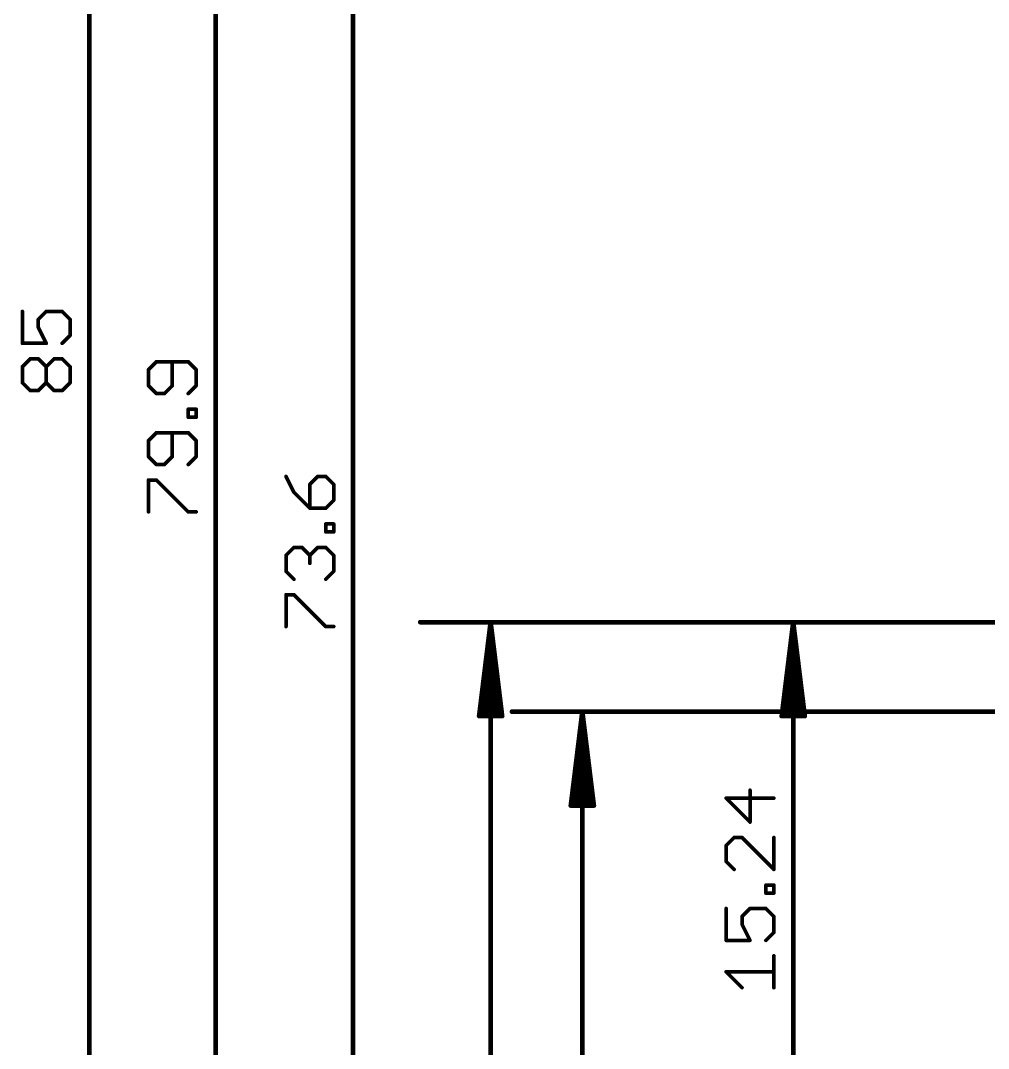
# Model space of a CAD drawing. Extents: x -31 to 85, y -21 to 97.
# Drawn here: x -30.8 to -3.99, y 23.19 to 51.64 of the extents above; entities that cross this region are included whole.
import ezdxf

# ---------------------------------------------------------------- set-up
doc = ezdxf.new("R2010")
doc.units = 0
doc.layers.add('47', color=253, linetype='CONTINUOUS')

msp = doc.modelspace()

# ---------------------------------------------------------------- linework, layer by layer
at = {"layer": '47'}
for points, const_width in [([(-28.8925, 0), (-28.8925, 84.963)], 0.13), ([(-25.4, 0), (-25.4, 79.9465)], 0.13), ([(-21.59, 0), (-21.59, 73.5965)], 0.13), ([(-30.7508, 43.5897), (-30.7508, 42.7084)], 0.1016), ([(-30.3102, 43.3694), (-30.0899, 43.5897)], 0.1016), ([(-30.0899, 43.5897), (-29.6492, 43.5897)], 0.1016), ([(-29.6492, 43.5897), (-29.4289, 43.3694)], 0.1016), ([(-30.3102, 43.1491), (-30.3102, 43.3694)], 0.1016), ([(-29.4289, 43.3694), (-29.4289, 42.9288)], 0.1016), ([(-30.0899, 42.7084), (-30.3102, 43.1491)], 0.1016), ([(-29.4289, 42.9288), (-29.6492, 42.7084)], 0.1016), ([(-30.7508, 42.7084), (-30.0899, 42.7084)], 0.1016), ([(-30.7508, 42.0597), (-30.5305, 42.28)], 0.1016), ([(-30.5305, 42.28), (-30.3102, 42.28)], 0.1016), ([(-30.3102, 42.28), (-30.0899, 42.0597)], 0.1016), ([(-30.0899, 42.0597), (-29.8695, 42.28)], 0.1016), ([(-29.8695, 42.28), (-29.6492, 42.28)], 0.1016), ([(-29.6492, 42.28), (-29.4289, 42.0597)], 0.1016), ([(-27.038, 42.1981), (-27.2583, 41.9778)], 0.1016), ([(-26.1567, 42.1981), (-27.038, 42.1981)], 0.1016), ([(-26.5974, 41.5371), (-26.5974, 42.1981)], 0.1016), ([(-25.9364, 41.9778), (-26.1567, 42.1981)], 0.1016), ([(-30.7508, 41.619), (-30.7508, 42.0597)], 0.1016), ([(-30.0899, 41.619), (-30.0899, 42.0597)], 0.1016), ([(-29.4289, 42.0597), (-29.4289, 41.619)], 0.1016), ([(-27.2583, 41.9778), (-27.2583, 41.5371)], 0.1016), ([(-25.9364, 41.5371), (-25.9364, 41.9778)], 0.1016), ([(-30.5305, 41.3987), (-30.7508, 41.619)], 0.1016), ([(-30.0899, 41.619), (-30.3102, 41.3987)], 0.1016), ([(-29.8695, 41.3987), (-30.0899, 41.619)], 0.1016), ([(-29.4289, 41.619), (-29.6492, 41.3987)], 0.1016), ([(-27.2583, 41.5371), (-27.038, 41.3168)], 0.1016), ([(-26.8177, 41.3168), (-26.5974, 41.5371)], 0.1016), ([(-26.1567, 41.3168), (-25.9364, 41.5371)], 0.1016), ([(-30.3102, 41.3987), (-30.5305, 41.3987)], 0.1016), ([(-29.6492, 41.3987), (-29.8695, 41.3987)], 0.1016), ([(-27.038, 41.3168), (-26.8177, 41.3168)], 0.1016), ([(-26.1567, 40.662), (-26.1567, 40.8823)], 0.1016), ([(-26.1567, 40.8823), (-25.9364, 40.8823)], 0.1016), ([(-25.9364, 40.662), (-26.1567, 40.662)], 0.1016), ([(-25.9364, 40.8823), (-25.9364, 40.662)], 0.1016), ([(-27.038, 40.2335), (-27.2583, 40.0132)], 0.1016), ([(-26.1567, 40.2335), (-27.038, 40.2335)], 0.1016), ([(-26.5974, 39.5725), (-26.5974, 40.2335)], 0.1016), ([(-25.9364, 40.0132), (-26.1567, 40.2335)], 0.1016), ([(-27.2583, 40.0132), (-27.2583, 39.5725)], 0.1016), ([(-25.9364, 39.5725), (-25.9364, 40.0132)], 0.1016), ([(-27.2583, 39.5725), (-27.038, 39.3522)], 0.1016), ([(-26.8177, 39.3522), (-26.5974, 39.5725)], 0.1016), ([(-26.1567, 39.3522), (-25.9364, 39.5725)], 0.1016), ([(-27.038, 39.3522), (-26.8177, 39.3522)], 0.1016), ([(-23.4483, 39.0231), (-23.228, 38.5825)], 0.1016), ([(-22.567, 39.0231), (-22.7874, 38.8028)], 0.1016), ([(-22.3467, 39.0231), (-22.567, 39.0231)], 0.1016), ([(-22.1264, 38.8028), (-22.3467, 39.0231)], 0.1016), ([(-27.2583, 38.0425), (-27.2583, 38.9238)], 0.1016), ([(-27.2583, 38.9238), (-27.038, 38.9238)], 0.1016), ([(-27.038, 38.9238), (-26.1567, 38.0425)], 0.1016), ([(-22.7874, 38.8028), (-22.7874, 38.1418)], 0.1016), ([(-22.1264, 38.3621), (-22.1264, 38.8028)], 0.1016), ([(-23.228, 38.5825), (-22.7874, 38.1418)], 0.1016), ([(-22.3467, 38.1418), (-22.1264, 38.3621)], 0.1016), ([(-22.7874, 38.1418), (-22.3467, 38.1418)], 0.1016), ([(-26.1567, 38.0425), (-25.9364, 38.0425)], 0.1016), ([(-22.3467, 37.487), (-22.3467, 37.7073)], 0.1016), ([(-22.3467, 37.7073), (-22.1264, 37.7073)], 0.1016), ([(-22.1264, 37.7073), (-22.1264, 37.487)], 0.1016), ([(-22.1264, 37.487), (-22.3467, 37.487)], 0.1016), ([(-23.4483, 36.8382), (-23.228, 37.0585)], 0.1016), ([(-23.228, 37.0585), (-23.0077, 37.0585)], 0.1016), ([(-23.0077, 37.0585), (-22.7874, 36.8382)], 0.1016), ([(-22.7874, 36.8382), (-22.567, 37.0585)], 0.1016), ([(-22.567, 37.0585), (-22.3467, 37.0585)], 0.1016), ([(-22.3467, 37.0585), (-22.1264, 36.8382)], 0.1016), ([(-23.4483, 36.3976), (-23.4483, 36.8382)], 0.1016), ([(-22.7874, 36.8382), (-22.7874, 36.6179)], 0.1016), ([(-22.1264, 36.8382), (-22.1264, 36.3976)], 0.1016), ([(-23.228, 36.1772), (-23.4483, 36.3976)], 0.1016), ([(-22.1264, 36.3976), (-22.3467, 36.1772)], 0.1016), ([(-23.4483, 34.8675), (-23.4483, 35.7488)], 0.1016), ([(-23.4483, 35.7488), (-23.228, 35.7488)], 0.1016), ([(-23.228, 35.7488), (-22.3467, 34.8675)], 0.1016), ([(25.2095, 34.9885), (-19.73, 34.9885)], 0.13), ([(-17.78, 34.9885), (-18.0992, 32.3885)], 0.13), ([(-17.78, 34.9885), (-18.04, 32.3885)], 0.13), ([(-17.78, 34.9885), (-17.91, 32.3885)], 0.13), ([(-17.78, 0), (-17.78, 34.9885)], 0.13), ([(-17.4608, 32.3885), (-17.78, 34.9885)], 0.13), ([(-17.65, 32.3885), (-17.78, 34.9885)], 0.13), ([(-17.52, 32.3885), (-17.78, 34.9885)], 0.13), ([(25.2095, 34.9885), (-11.348, 34.9885)], 0.13), ([(-9.398, 34.9885), (-9.7172, 32.3885)], 0.13), ([(-9.398, 34.9885), (-9.658, 32.3885)], 0.13), ([(-9.398, 34.9885), (-9.528, 32.3885)], 0.13), ([(-9.398, 19.7485), (-9.398, 34.9885)], 0.13), ([(-9.0788, 32.3885), (-9.398, 34.9885)], 0.13), ([(-9.268, 32.3885), (-9.398, 34.9885)], 0.13), ([(-9.138, 32.3885), (-9.398, 34.9885)], 0.13), ([(-22.3467, 34.8675), (-22.1264, 34.8675)], 0.1016), ([(-18.0992, 32.3885), (-17.4608, 32.3885)], 0.13), ([(6.1595, 32.512), (-17.19, 32.512)], 0.13), ([(-15.24, 32.512), (-15.5592, 29.912)], 0.13), ([(-15.24, 32.512), (-15.5, 29.912)], 0.13), ([(-15.24, 32.512), (-15.37, 29.912)], 0.13), ([(-15.24, 0), (-15.24, 32.512)], 0.13), ([(-14.9208, 29.912), (-15.24, 32.512)], 0.13), ([(-15.11, 29.912), (-15.24, 32.512)], 0.13), ([(-14.98, 29.912), (-15.24, 32.512)], 0.13), ([(-9.7172, 32.3885), (-9.0788, 32.3885)], 0.13), ([(-9.9344, 30.116), (-11.2563, 30.116)], 0.1016), ([(-11.2563, 30.116), (-10.5954, 29.455)], 0.1016), ([(-10.5954, 29.455), (-10.5954, 30.3363)], 0.1016), ([(-15.5592, 29.912), (-14.9208, 29.912)], 0.13), ([(-11.036, 29.0266), (-11.2563, 28.8062)], 0.1016), ([(-10.8157, 29.0266), (-11.036, 29.0266)], 0.1016), ([(-9.9344, 28.1453), (-10.8157, 29.0266)], 0.1016), ([(-9.9344, 29.0266), (-9.9344, 28.1453)], 0.1016), ([(-11.2563, 28.8062), (-11.2563, 28.3656)], 0.1016), ([(-11.2563, 28.3656), (-11.036, 28.1453)], 0.1016), ([(-10.1547, 27.4904), (-10.1547, 27.7107)], 0.1016), ([(-10.1547, 27.7107), (-9.9344, 27.7107)], 0.1016), ([(-9.9344, 27.7107), (-9.9344, 27.4904)], 0.1016), ([(-9.9344, 27.4904), (-10.1547, 27.4904)], 0.1016), ([(-11.2563, 27.062), (-11.2563, 26.1807)], 0.1016), ([(-10.8157, 26.8417), (-10.5954, 27.062)], 0.1016), ([(-10.5954, 27.062), (-10.1547, 27.062)], 0.1016), ([(-10.1547, 27.062), (-9.9344, 26.8417)], 0.1016), ([(-10.8157, 26.6213), (-10.8157, 26.8417)], 0.1016), ([(-9.9344, 26.8417), (-9.9344, 26.401)], 0.1016), ([(-10.5954, 26.1807), (-10.8157, 26.6213)], 0.1016), ([(-11.2563, 26.1807), (-10.5954, 26.1807)], 0.1016), ([(-9.9344, 26.401), (-10.1547, 26.1807)], 0.1016), ([(-9.9344, 24.871), (-9.9344, 25.7523)], 0.1016), ([(-10.8157, 24.871), (-11.2563, 25.3116)], 0.1016), ([(-11.2563, 25.3116), (-9.9344, 25.3116)], 0.1016)]:
    msp.add_lwpolyline(points, dxfattribs=dict(at, const_width=const_width))
for points, const_width in [([(-30.7254, 43.5897, 1), (-30.7762, 43.5897)], 0.0508), ([(-30.0899, 43.6151, 1), (-30.0899, 43.5643)], 0.0508), ([(-30.0719, 43.5718, 1), (-30.1078, 43.6077)], 0.0508), ([(-29.6313, 43.6077, 1), (-29.6672, 43.5718)], 0.0508), ([(-29.6492, 43.5643, 1), (-29.6492, 43.6151)], 0.0508), ([(-30.2848, 43.3694, 1), (-30.3356, 43.3694)], 0.0508), ([(-30.3281, 43.3874, 1), (-30.2922, 43.3514)], 0.0508), ([(-29.4035, 43.3694, 1), (-29.4543, 43.3694)], 0.0508), ([(-29.4469, 43.3514, 1), (-29.4109, 43.3874)], 0.0508), ([(-30.2875, 43.1604, 1), (-30.3329, 43.1377)], 0.0508), ([(-30.3356, 43.1491, 1), (-30.2848, 43.1491)], 0.0508), ([(-29.4109, 42.9108, 1), (-29.4469, 42.9467)], 0.0508), ([(-30.7508, 42.7338, 1), (-30.7508, 42.683)], 0.0508), ([(-30.7762, 42.7084, 1), (-30.7254, 42.7084)], 0.0508), ([(-30.1126, 42.6971, 1), (-30.0671, 42.7198)], 0.0508), ([(-30.0899, 42.683, 1), (-30.0899, 42.7338)], 0.0508), ([(-29.6672, 42.7264, 1), (-29.6313, 42.6905)], 0.0508), ([(-29.4543, 42.9288, 1), (-29.4035, 42.9288)], 0.0508), ([(-30.5305, 42.3054, 1), (-30.5305, 42.2546)], 0.0508), ([(-30.5125, 42.262, 1), (-30.5485, 42.298)], 0.0508), ([(-30.2922, 42.298, 1), (-30.3281, 42.262)], 0.0508), ([(-30.3102, 42.2546, 1), (-30.3102, 42.3054)], 0.0508), ([(-29.8695, 42.3054, 1), (-29.8695, 42.2546)], 0.0508), ([(-29.8516, 42.262, 1), (-29.8875, 42.298)], 0.0508), ([(-29.6313, 42.298, 1), (-29.6672, 42.262)], 0.0508), ([(-29.6492, 42.2546, 1), (-29.6492, 42.3054)], 0.0508), ([(-27.038, 42.2235, 1), (-27.038, 42.1727)], 0.0508), ([(-27.02, 42.1801, 1), (-27.056, 42.2161)], 0.0508), ([(-26.572, 42.1981, 1), (-26.6228, 42.1981)], 0.0508), ([(-26.1388, 42.2161, 1), (-26.1747, 42.1801)], 0.0508), ([(-26.1567, 42.1727, 1), (-26.1567, 42.2235)], 0.0508), ([(-30.7254, 42.0597, 1), (-30.7762, 42.0597)], 0.0508), ([(-30.7688, 42.0776, 1), (-30.7329, 42.0417)], 0.0508), ([(-30.0645, 42.0597, 1), (-30.1153, 42.0597)], 0.0508), ([(-30.1078, 42.0776, 1), (-30.0719, 42.0417)], 0.0508), ([(-30.1078, 42.0417, 1), (-30.0719, 42.0776)], 0.0508), ([(-29.4035, 42.0597, 1), (-29.4543, 42.0597)], 0.0508), ([(-29.4469, 42.0417, 1), (-29.4109, 42.0776)], 0.0508), ([(-27.2329, 41.9778, 1), (-27.2837, 41.9778)], 0.0508), ([(-27.2763, 41.9957, 1), (-27.2404, 41.9598)], 0.0508), ([(-25.911, 41.9778, 1), (-25.9618, 41.9778)], 0.0508), ([(-25.9544, 41.9598, 1), (-25.9184, 41.9957)], 0.0508), ([(-30.7329, 41.637, 1), (-30.7688, 41.6011)], 0.0508), ([(-30.7762, 41.619, 1), (-30.7254, 41.619)], 0.0508), ([(-30.1153, 41.619, 1), (-30.0645, 41.619)], 0.0508), ([(-30.0719, 41.637, 1), (-30.1078, 41.6011)], 0.0508), ([(-30.0719, 41.6011, 1), (-30.1078, 41.637)], 0.0508), ([(-29.4543, 41.619, 1), (-29.4035, 41.619)], 0.0508), ([(-29.4109, 41.6011, 1), (-29.4469, 41.637)], 0.0508), ([(-27.2404, 41.5551, 1), (-27.2763, 41.5192)], 0.0508), ([(-27.2837, 41.5371, 1), (-27.2329, 41.5371)], 0.0508), ([(-26.6228, 41.5371, 1), (-26.572, 41.5371)], 0.0508), ([(-26.5794, 41.5192, 1), (-26.6153, 41.5551)], 0.0508), ([(-25.9618, 41.5371, 1), (-25.911, 41.5371)], 0.0508), ([(-25.9184, 41.5192, 1), (-25.9544, 41.5551)], 0.0508), ([(-30.5305, 41.4241, 1), (-30.5305, 41.3733)], 0.0508), ([(-30.5485, 41.3808, 1), (-30.5125, 41.4167)], 0.0508), ([(-30.3281, 41.4167, 1), (-30.2922, 41.3808)], 0.0508), ([(-30.3102, 41.3733, 1), (-30.3102, 41.4241)], 0.0508), ([(-29.8695, 41.4241, 1), (-29.8695, 41.3733)], 0.0508), ([(-29.8875, 41.3808, 1), (-29.8516, 41.4167)], 0.0508), ([(-29.6672, 41.4167, 1), (-29.6313, 41.3808)], 0.0508), ([(-29.6492, 41.3733, 1), (-29.6492, 41.4241)], 0.0508), ([(-27.038, 41.3422, 1), (-27.038, 41.2914)], 0.0508), ([(-27.056, 41.2989, 1), (-27.02, 41.3348)], 0.0508), ([(-26.8356, 41.3348, 1), (-26.7997, 41.2989)], 0.0508), ([(-26.8177, 41.2914, 1), (-26.8177, 41.3422)], 0.0508), ([(-26.1747, 41.3348, 1), (-26.1388, 41.2989)], 0.0508), ([(-26.1313, 40.8823, 1), (-26.1821, 40.8823)], 0.0508), ([(-26.1567, 40.9077, 1), (-26.1567, 40.8569)], 0.0508), ([(-26.1567, 40.6874, 1), (-26.1567, 40.6366)], 0.0508), ([(-25.911, 40.8823, 1), (-25.9618, 40.8823)], 0.0508), ([(-25.9364, 40.8569, 1), (-25.9364, 40.9077)], 0.0508), ([(-25.9364, 40.6366, 1), (-25.9364, 40.6874)], 0.0508), ([(-26.1821, 40.662, 1), (-26.1313, 40.662)], 0.0508), ([(-25.9618, 40.662, 1), (-25.911, 40.662)], 0.0508), ([(-27.038, 40.2589, 1), (-27.038, 40.2081)], 0.0508), ([(-27.02, 40.2156, 1), (-27.056, 40.2515)], 0.0508), ([(-26.572, 40.2335, 1), (-26.6228, 40.2335)], 0.0508), ([(-26.1388, 40.2515, 1), (-26.1747, 40.2156)], 0.0508), ([(-26.1567, 40.2081, 1), (-26.1567, 40.2589)], 0.0508), ([(-27.2763, 40.0312, 1), (-27.2404, 39.9952)], 0.0508), ([(-27.2329, 40.0132, 1), (-27.2837, 40.0132)], 0.0508), ([(-25.911, 40.0132, 1), (-25.9618, 40.0132)], 0.0508), ([(-25.9544, 39.9952, 1), (-25.9184, 40.0312)], 0.0508), ([(-27.2404, 39.5905, 1), (-27.2763, 39.5546)], 0.0508), ([(-27.2837, 39.5725, 1), (-27.2329, 39.5725)], 0.0508), ([(-26.6228, 39.5725, 1), (-26.572, 39.5725)], 0.0508), ([(-26.5794, 39.5546, 1), (-26.6153, 39.5905)], 0.0508), ([(-25.9618, 39.5725, 1), (-25.911, 39.5725)], 0.0508), ([(-25.9184, 39.5546, 1), (-25.9544, 39.5905)], 0.0508), ([(-27.038, 39.3776, 1), (-27.038, 39.3268)], 0.0508), ([(-27.056, 39.3343, 1), (-27.02, 39.3702)], 0.0508), ([(-26.8356, 39.3702, 1), (-26.7997, 39.3343)], 0.0508), ([(-26.8177, 39.3268, 1), (-26.8177, 39.3776)], 0.0508), ([(-26.1747, 39.3702, 1), (-26.1388, 39.3343)], 0.0508), ([(-23.4256, 39.0345, 1), (-23.471, 39.0117)], 0.0508), ([(-22.567, 39.0485, 1), (-22.567, 38.9977)], 0.0508), ([(-22.5491, 39.0051, 1), (-22.585, 39.0411)], 0.0508), ([(-22.3288, 39.0411, 1), (-22.3647, 39.0051)], 0.0508), ([(-22.3467, 38.9977, 1), (-22.3467, 39.0485)], 0.0508), ([(-27.2329, 38.9238, 1), (-27.2837, 38.9238)], 0.0508), ([(-27.2583, 38.9492, 1), (-27.2583, 38.8984)], 0.0508), ([(-27.02, 38.9418, 1), (-27.056, 38.9058)], 0.0508), ([(-27.038, 38.8984, 1), (-27.038, 38.9492)], 0.0508), ([(-22.762, 38.8028, 1), (-22.8128, 38.8028)], 0.0508), ([(-22.8053, 38.8207, 1), (-22.7694, 38.7848)], 0.0508), ([(-22.101, 38.8028, 1), (-22.1518, 38.8028)], 0.0508), ([(-22.1444, 38.7848, 1), (-22.1084, 38.8207)], 0.0508), ([(-23.21, 38.6004, 1), (-23.246, 38.5645)], 0.0508), ([(-23.2507, 38.5711, 1), (-23.2053, 38.5938)], 0.0508), ([(-22.1084, 38.3442, 1), (-22.1444, 38.3801)], 0.0508), ([(-22.7874, 38.1672, 1), (-22.7874, 38.1164)], 0.0508), ([(-22.8128, 38.1418, 1), (-22.762, 38.1418)], 0.0508), ([(-22.8053, 38.1239, 1), (-22.7694, 38.1598)], 0.0508), ([(-22.3647, 38.1598, 1), (-22.3288, 38.1239)], 0.0508), ([(-22.3467, 38.1164, 1), (-22.3467, 38.1672)], 0.0508), ([(-22.1518, 38.3621, 1), (-22.101, 38.3621)], 0.0508), ([(-27.2837, 38.0425, 1), (-27.2329, 38.0425)], 0.0508), ([(-26.1567, 38.0679, 1), (-26.1567, 38.0171)], 0.0508), ([(-26.1747, 38.0245, 1), (-26.1388, 38.0605)], 0.0508), ([(-25.9364, 38.0171, 1), (-25.9364, 38.0679)], 0.0508), ([(-22.3213, 37.7073, 1), (-22.3721, 37.7073)], 0.0508), ([(-22.3467, 37.7327, 1), (-22.3467, 37.6819)], 0.0508), ([(-22.101, 37.7073, 1), (-22.1518, 37.7073)], 0.0508), ([(-22.1264, 37.6819, 1), (-22.1264, 37.7327)], 0.0508), ([(-22.3467, 37.5124, 1), (-22.3467, 37.4616)], 0.0508), ([(-22.3721, 37.487, 1), (-22.3213, 37.487)], 0.0508), ([(-22.1518, 37.487, 1), (-22.101, 37.487)], 0.0508), ([(-22.1264, 37.4616, 1), (-22.1264, 37.5124)], 0.0508), ([(-23.228, 37.0839, 1), (-23.228, 37.0331)], 0.0508), ([(-23.21, 37.0406, 1), (-23.246, 37.0765)], 0.0508), ([(-22.9897, 37.0765, 1), (-23.0256, 37.0406)], 0.0508), ([(-23.0077, 37.0331, 1), (-23.0077, 37.0839)], 0.0508), ([(-22.567, 37.0839, 1), (-22.567, 37.0331)], 0.0508), ([(-22.5491, 37.0406, 1), (-22.585, 37.0765)], 0.0508), ([(-22.3288, 37.0765, 1), (-22.3647, 37.0406)], 0.0508), ([(-22.3467, 37.0331, 1), (-22.3467, 37.0839)], 0.0508), ([(-23.4663, 36.8562, 1), (-23.4304, 36.8202)], 0.0508), ([(-23.4229, 36.8382, 1), (-23.4737, 36.8382)], 0.0508), ([(-22.762, 36.8382, 1), (-22.8128, 36.8382)], 0.0508), ([(-22.8053, 36.8562, 1), (-22.7694, 36.8202)], 0.0508), ([(-22.8053, 36.8202, 1), (-22.7694, 36.8562)], 0.0508), ([(-22.101, 36.8382, 1), (-22.1518, 36.8382)], 0.0508), ([(-22.1444, 36.8202, 1), (-22.1084, 36.8562)], 0.0508), ([(-23.4304, 36.4155, 1), (-23.4663, 36.3796)], 0.0508), ([(-23.4737, 36.3976, 1), (-23.4229, 36.3976)], 0.0508), ([(-22.8128, 36.6179, 1), (-22.762, 36.6179)], 0.0508), ([(-22.1518, 36.3976, 1), (-22.101, 36.3976)], 0.0508), ([(-22.1084, 36.3796, 1), (-22.1444, 36.4155)], 0.0508), ([(-23.246, 36.1593, 1), (-23.21, 36.1952)], 0.0508), ([(-22.3647, 36.1952, 1), (-22.3288, 36.1593)], 0.0508), ([(-23.4229, 35.7488, 1), (-23.4737, 35.7488)], 0.0508), ([(-23.4483, 35.7742, 1), (-23.4483, 35.7234)], 0.0508), ([(-23.21, 35.7668, 1), (-23.246, 35.7308)], 0.0508), ([(-23.228, 35.7234, 1), (-23.228, 35.7742)], 0.0508), ([(-19.73, 35.021, 1), (-19.73, 34.956)], 0.065), ([(-17.7475, 34.9885, 1), (-17.8125, 34.9885)], 0.065), ([(-17.7477, 34.9925, 1), (-17.8123, 34.9845)], 0.065), ([(-17.7475, 34.9869, 1), (-17.8125, 34.9901)], 0.065), ([(-17.7475, 34.9901, 1), (-17.8125, 34.9869)], 0.065), ([(-17.7477, 34.9917, 1), (-17.8123, 34.9853)], 0.065), ([(-17.7477, 34.9845, 1), (-17.8123, 34.9925)], 0.065), ([(-17.7477, 34.9853, 1), (-17.8123, 34.9917)], 0.065), ([(-11.348, 35.021, 1), (-11.348, 34.956)], 0.065), ([(-9.3655, 34.9885, 1), (-9.4305, 34.9885)], 0.065), ([(-9.3657, 34.9925, 1), (-9.4303, 34.9845)], 0.065), ([(-9.3655, 34.9869, 1), (-9.4305, 34.9901)], 0.065), ([(-9.3655, 34.9901, 1), (-9.4305, 34.9869)], 0.065), ([(-9.3657, 34.9917, 1), (-9.4303, 34.9853)], 0.065), ([(-9.3657, 34.9845, 1), (-9.4303, 34.9925)], 0.065), ([(-9.3657, 34.9853, 1), (-9.4303, 34.9917)], 0.065), ([(-23.4737, 34.8675, 1), (-23.4229, 34.8675)], 0.0508), ([(-22.3467, 34.8929, 1), (-22.3467, 34.8421)], 0.0508), ([(-22.3647, 34.8495, 1), (-22.3288, 34.8855)], 0.0508), ([(-22.1264, 34.8421, 1), (-22.1264, 34.8929)], 0.0508), ([(-18.0992, 32.421, 1), (-18.0992, 32.356)], 0.065), ([(-17.4608, 32.356, 1), (-17.4608, 32.421)], 0.065), ([(-17.19, 32.5445, 1), (-17.19, 32.4795)], 0.065), ([(-15.2075, 32.512, 1), (-15.2725, 32.512)], 0.065), ([(-15.2077, 32.516, 1), (-15.2723, 32.508)], 0.065), ([(-15.2075, 32.5104, 1), (-15.2725, 32.5136)], 0.065), ([(-15.2075, 32.5136, 1), (-15.2725, 32.5104)], 0.065), ([(-15.2077, 32.5152, 1), (-15.2723, 32.5088)], 0.065), ([(-15.2077, 32.508, 1), (-15.2723, 32.516)], 0.065), ([(-15.2077, 32.5088, 1), (-15.2723, 32.5152)], 0.065), ([(-9.7172, 32.421, 1), (-9.7172, 32.356)], 0.065), ([(-9.0788, 32.356, 1), (-9.0788, 32.421)], 0.065), ([(-18.1315, 32.3925, 1), (-18.067, 32.3845)], 0.065), ([(-18.0723, 32.3917, 1), (-18.0077, 32.3853)], 0.065), ([(-17.9425, 32.3901, 1), (-17.8775, 32.3869)], 0.065), ([(-17.6825, 32.3869, 1), (-17.6175, 32.3901)], 0.065), ([(-17.5523, 32.3853, 1), (-17.4877, 32.3917)], 0.065), ([(-17.493, 32.3845, 1), (-17.4285, 32.3925)], 0.065), ([(-9.7495, 32.3925, 1), (-9.685, 32.3845)], 0.065), ([(-9.6903, 32.3917, 1), (-9.6257, 32.3853)], 0.065), ([(-9.5605, 32.3901, 1), (-9.4955, 32.3869)], 0.065), ([(-9.3005, 32.3869, 1), (-9.2355, 32.3901)], 0.065), ([(-9.1703, 32.3853, 1), (-9.1057, 32.3917)], 0.065), ([(-9.111, 32.3845, 1), (-9.0465, 32.3925)], 0.065), ([(-11.2563, 30.1414, 1), (-11.2563, 30.0906)], 0.0508), ([(-11.2384, 30.1339, 1), (-11.2743, 30.098)], 0.0508), ([(-10.57, 30.3363, 1), (-10.6208, 30.3363)], 0.0508), ([(-9.9344, 30.0906, 1), (-9.9344, 30.1414)], 0.0508), ([(-15.5592, 29.9445, 1), (-15.5592, 29.8795)], 0.065), ([(-15.5915, 29.916, 1), (-15.527, 29.908)], 0.065), ([(-15.5323, 29.9152, 1), (-15.4677, 29.9088)], 0.065), ([(-15.4025, 29.9136, 1), (-15.3375, 29.9104)], 0.065), ([(-15.1425, 29.9104, 1), (-15.0775, 29.9136)], 0.065), ([(-15.0123, 29.9088, 1), (-14.9477, 29.9152)], 0.065), ([(-14.953, 29.908, 1), (-14.8885, 29.916)], 0.065), ([(-14.9208, 29.8795, 1), (-14.9208, 29.9445)], 0.065), ([(-10.6208, 29.455, 1), (-10.57, 29.455)], 0.0508), ([(-10.6133, 29.437, 1), (-10.5774, 29.473)], 0.0508), ([(-11.036, 29.052, 1), (-11.036, 29.0012)], 0.0508), ([(-11.018, 29.0086, 1), (-11.054, 29.0445)], 0.0508), ([(-10.7977, 29.0445, 1), (-10.8336, 29.0086)], 0.0508), ([(-10.8157, 29.0012, 1), (-10.8157, 29.052)], 0.0508), ([(-9.909, 29.0266, 1), (-9.9598, 29.0266)], 0.0508), ([(-11.2309, 28.8062, 1), (-11.2817, 28.8062)], 0.0508), ([(-11.2743, 28.8242, 1), (-11.2384, 28.7883)], 0.0508), ([(-11.2384, 28.3836, 1), (-11.2743, 28.3476)], 0.0508), ([(-11.2817, 28.3656, 1), (-11.2309, 28.3656)], 0.0508), ([(-11.054, 28.1273, 1), (-11.018, 28.1632)], 0.0508), ([(-9.9598, 28.1453, 1), (-9.909, 28.1453)], 0.0508), ([(-9.9524, 28.1273, 1), (-9.9164, 28.1632)], 0.0508), ([(-10.1293, 27.7107, 1), (-10.1801, 27.7107)], 0.0508), ([(-10.1547, 27.7361, 1), (-10.1547, 27.6853)], 0.0508), ([(-9.909, 27.7107, 1), (-9.9598, 27.7107)], 0.0508), ([(-9.9344, 27.6853, 1), (-9.9344, 27.7361)], 0.0508), ([(-10.1547, 27.5158, 1), (-10.1547, 27.465)], 0.0508), ([(-10.1801, 27.4904, 1), (-10.1293, 27.4904)], 0.0508), ([(-9.9598, 27.4904, 1), (-9.909, 27.4904)], 0.0508), ([(-9.9344, 27.465, 1), (-9.9344, 27.5158)], 0.0508), ([(-11.2309, 27.062, 1), (-11.2817, 27.062)], 0.0508), ([(-10.5954, 27.0874, 1), (-10.5954, 27.0366)], 0.0508), ([(-10.5774, 27.044, 1), (-10.6133, 27.0799)], 0.0508), ([(-10.1368, 27.0799, 1), (-10.1727, 27.044)], 0.0508), ([(-10.1547, 27.0366, 1), (-10.1547, 27.0874)], 0.0508), ([(-10.7903, 26.8417, 1), (-10.8411, 26.8417)], 0.0508), ([(-10.8336, 26.8596, 1), (-10.7977, 26.8237)], 0.0508), ([(-9.909, 26.8417, 1), (-9.9598, 26.8417)], 0.0508), ([(-9.9524, 26.8237, 1), (-9.9164, 26.8596)], 0.0508), ([(-10.793, 26.6327, 1), (-10.8384, 26.61)], 0.0508), ([(-10.8411, 26.6213, 1), (-10.7903, 26.6213)], 0.0508), ([(-11.2563, 26.2061, 1), (-11.2563, 26.1553)], 0.0508), ([(-11.2817, 26.1807, 1), (-11.2309, 26.1807)], 0.0508), ([(-10.6181, 26.1693, 1), (-10.5726, 26.192)], 0.0508), ([(-10.5954, 26.1553, 1), (-10.5954, 26.2061)], 0.0508), ([(-10.1727, 26.1987, 1), (-10.1368, 26.1627)], 0.0508), ([(-9.9598, 26.401, 1), (-9.909, 26.401)], 0.0508), ([(-9.9164, 26.383, 1), (-9.9524, 26.419)], 0.0508), ([(-9.909, 25.7523, 1), (-9.9598, 25.7523)], 0.0508), ([(-11.2384, 25.3296, 1), (-11.2743, 25.2936)], 0.0508), ([(-11.2563, 25.337, 1), (-11.2563, 25.2862)], 0.0508), ([(-9.9344, 25.2862, 1), (-9.9344, 25.337)], 0.0508), ([(-10.8336, 24.853, 1), (-10.7977, 24.8889)], 0.0508), ([(-9.9598, 24.871, 1), (-9.909, 24.871)], 0.0508)]:
    msp.add_lwpolyline(points, format="xyb", dxfattribs=dict(at, const_width=const_width))

doc.saveas('drawing.dxf')
